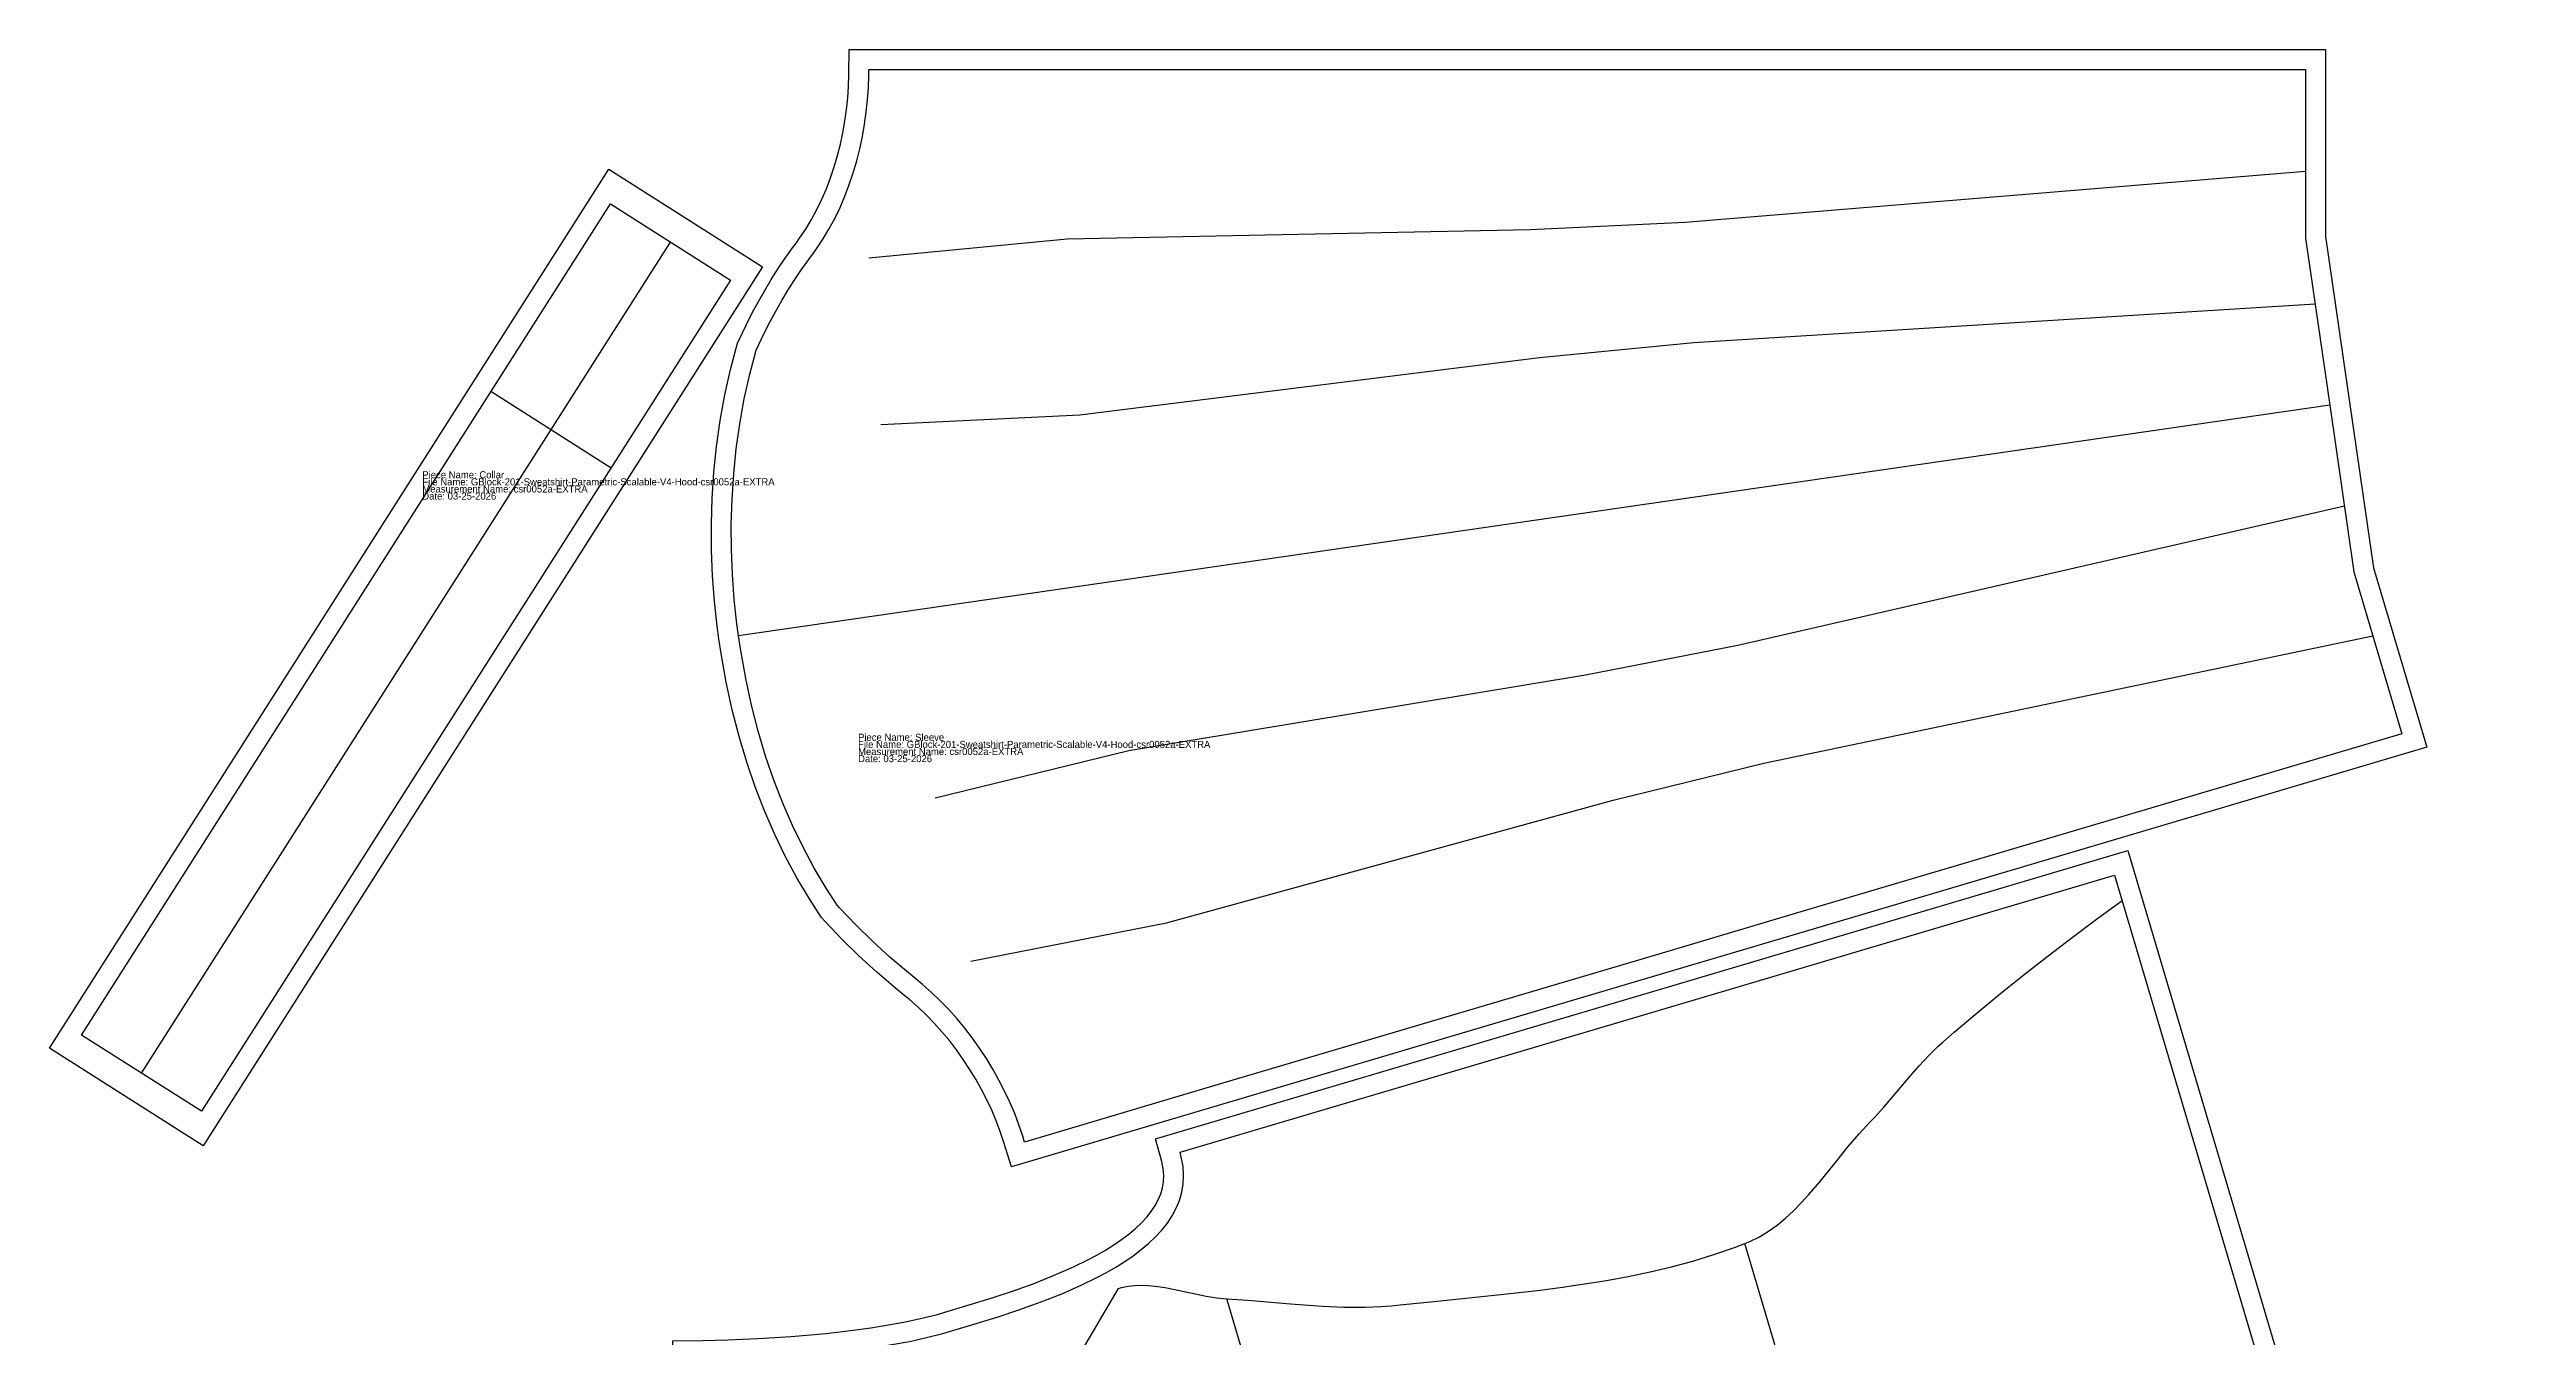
# Model space of a CAD drawing. Extents: x 3 to 874, y 1 to 1680.
# Drawn here: x 3 to 874, y 1227 to 1680 of the extents above; entities that cross this region are included whole.
import ezdxf

# ---------------------------------------------------------------- set-up
doc = ezdxf.new("R2010")
doc.units = 0
for name, color, linetype in [('1', 250, 'CONTINUOUS'), ('7', 250, 'CONTINUOUS'), ('8', 250, 'CONTINUOUS')]:
    doc.layers.add(name, color=color, linetype=linetype)

# ---------------------------------------------------------------- blocks, each defined once
blk = doc.blocks.new('SLEEVE')
at = {"layer": '1'}
blk.add_lwpolyline([(820.63, 1497.24), (839.36, 1434.1), (623.53, 1370.08), (571.25, 1354.57), (415.12, 1308.26), (341.54, 1286.43), (338.94, 1295), (337.65, 1298.79), (336.21, 1302.55), (334.63, 1306.29), (332.89, 1309.98), (331.02, 1313.63), (329.01, 1317.23), (326.87, 1320.75), (324.61, 1324.2), (322.23, 1327.55), (319.73, 1330.81), (317.13, 1333.95), (314.43, 1336.98), (311.63, 1339.87), (308.74, 1342.63), (305.76, 1345.25), (304.22, 1346.5), (300.85, 1349.24), (294.27, 1354.86), (287.92, 1360.67), (281.81, 1366.66), (275.93, 1372.86), (274.68, 1374.29), (270.51, 1380.71), (266.13, 1388.1), (262.03, 1395.71), (258.21, 1403.57), (254.67, 1411.69), (251.42, 1420.1), (248.45, 1428.81), (245.77, 1437.83), (243.38, 1447.2), (241.28, 1456.92), (239.47, 1466.99), (238.69, 1472.22), (238.07, 1476.61), (237.11, 1485.43), (236.44, 1494.39), (236.08, 1503.43), (236.04, 1512.53), (236.31, 1521.66), (236.91, 1530.8), (237.85, 1539.92), (239.13, 1549.01), (240.75, 1558.03), (242.74, 1566.96), (245.21, 1576.24), (248.35, 1582.86), (250.41, 1586.91), (252.55, 1590.9), (254.79, 1594.82), (257.11, 1598.68), (259.52, 1602.48), (262.03, 1606.2), (264.61, 1609.83), (265.93, 1611.6), (267.08, 1613.16), (269.26, 1616.4), (271.28, 1619.77), (273.16, 1623.26), (274.9, 1626.88), (276.49, 1630.59), (277.94, 1634.41), (279.24, 1638.3), (280.39, 1642.25), (281.4, 1646.26), (282.26, 1650.31), (282.98, 1654.37), (283.55, 1658.45), (283.98, 1662.52), (284.26, 1666.57), (284.4, 1670.61), (284.45, 1679.57), (361.21, 1679.57), (524.07, 1679.57), (579.94, 1679.57), (803.72, 1679.57), (803.72, 1613.72), (812.17, 1555.48), (820.63, 1497.24)], close=True, dxfattribs=at)
at = {"layer": '7'}
blk.add_line((805.25, 1554.47), (245.61, 1473.23), dxfattribs=at)
at = {"layer": '8'}
blk.add_lwpolyline([(813.77, 1495.73), (830.65, 1438.82), (621.54, 1376.79), (569.26, 1361.28), (413.13, 1314.97), (346.21, 1295.12), (345.6, 1297.14), (344.23, 1301.17), (342.71, 1305.17), (341.02, 1309.14), (339.18, 1313.07), (337.19, 1316.94), (335.06, 1320.75), (332.79, 1324.49), (330.39, 1328.15), (327.86, 1331.71), (325.21, 1335.17), (322.44, 1338.52), (319.55, 1341.74), (316.56, 1344.84), (313.47, 1347.79), (310.28, 1350.59), (308.64, 1351.93), (305.33, 1354.62), (298.91, 1360.11), (292.73, 1365.75), (286.8, 1371.57), (281.11, 1377.57), (280.28, 1378.52), (276.46, 1384.41), (272.23, 1391.54), (268.26, 1398.9), (264.57, 1406.5), (261.15, 1414.35), (258, 1422.49), (255.12, 1430.93), (252.52, 1439.7), (250.2, 1448.8), (248.15, 1458.27), (246.38, 1468.13), (245.61, 1473.23), (245.02, 1477.47), (244.08, 1486.08), (243.43, 1494.79), (243.08, 1503.58), (243.04, 1512.44), (243.3, 1521.32), (243.89, 1530.21), (244.8, 1539.08), (246.04, 1547.9), (247.62, 1556.65), (249.54, 1565.3), (251.81, 1573.82), (254.63, 1579.77), (256.61, 1583.67), (258.68, 1587.51), (260.83, 1591.29), (263.06, 1595), (265.38, 1598.64), (267.78, 1602.22), (270.27, 1605.71), (271.55, 1607.43), (272.8, 1609.13), (275.17, 1612.65), (277.37, 1616.3), (279.4, 1620.09), (281.28, 1623.98), (282.99, 1627.97), (284.53, 1632.05), (285.92, 1636.21), (287.15, 1640.42), (288.22, 1644.68), (289.14, 1648.97), (289.89, 1653.28), (290.5, 1657.6), (290.95, 1661.91), (291.25, 1666.2), (291.4, 1670.46), (291.41, 1672.57), (361.21, 1672.57), (524.07, 1672.57), (578.6, 1672.57), (796.72, 1672.57), (796.72, 1613.22), (805.25, 1554.47)], close=True, dxfattribs=at)
for points in [[(796.72, 1636.6), (578.6, 1618.72), (524.07, 1616.15), (361.21, 1612.83), (291.41, 1606.15)], [(295.64, 1547.61), (365.67, 1551.03), (527.32, 1571.14), (581.65, 1576.43), (800.08, 1590.08)], [(810.41, 1518.87), (597.12, 1469.84), (543.53, 1459.46), (382.84, 1432.77), (314.73, 1416.14)], [(327.32, 1358.8), (396.14, 1372.25), (553.21, 1415.38), (606.23, 1428.42), (820.42, 1473.31)]]:
    blk.add_lwpolyline(points, dxfattribs=at)
at = {"layer": '1'}
for s, p in [('Piece Name: Sleeve', (287.63, 1436.3)), ('File Name: GBlock-201-Sweatshirt-Parametric-Scalable-V4-Hood-csr0052a-EXTRA', (287.63, 1433.8)), ('Measurement Name: csr0052a-EXTRA', (287.63, 1431.3)), ('Date: 03-25-2026', (287.63, 1428.8))]:
    blk.add_text(s, height=2.5, dxfattribs=at).set_placement(p)
blk = doc.blocks.new('SWEATSHIRT_BACK')
at = {"layer": '1'}
blk.add_lwpolyline([(734.24, 1397.71), (874.45, 925.03), (712.88, 877.1), (532.49, 823.59), (529.99, 831.51), (528.99, 833.92), (527.85, 835.97), (526.54, 837.78), (525.07, 839.39), (523.43, 840.81), (521.59, 842.08), (519.54, 843.2), (517.29, 844.17), (514.83, 845), (512.17, 845.67), (509.32, 846.2), (506.3, 846.57), (503.12, 846.79), (499.81, 846.87), (496.38, 846.81), (492.84, 846.62), (489.24, 846.3), (483.69, 845.64), (476.14, 844.39), (468.56, 842.83), (461.05, 841.05), (453.75, 839.14), (443.3, 836.18), (437.09, 834.34), (434.51, 833.55), (429.14, 831.72), (423.63, 829.62), (418, 827.28), (412.29, 824.75), (406.58, 822.07), (398.05, 817.84), (387.06, 812), (376.86, 806.24), (367.8, 800.89), (360.23, 796.24), (351.31, 790.6), (276.63, 908.12), (283.09, 912.33), (284.34, 913.25), (285.53, 914.25), (286.68, 915.37), (287.8, 916.61), (288.89, 917.96), (289.94, 919.45), (290.94, 921.07), (291.89, 922.83), (292.79, 924.73), (293.63, 926.77), (294.41, 928.96), (295.12, 931.3), (295.76, 933.79), (296.31, 936.43), (296.78, 939.23), (297.16, 942.18), (297.44, 945.29), (297.63, 948.55), (297.71, 951.98), (297.68, 955.56), (297.54, 959.29), (297.28, 963.19), (296.9, 967.25), (296.4, 971.47), (295.76, 975.85), (295, 980.39), (294.1, 985.09), (293.05, 989.95), (291.87, 994.98), (290.54, 1000.17), (289.05, 1005.54), (288.25, 1008.28), (287.43, 1011.01), (285.75, 1016.32), (284.04, 1021.39), (282.29, 1026.25), (280.51, 1030.9), (278.7, 1035.33), (276.87, 1039.56), (275.01, 1043.57), (273.13, 1047.38), (271.24, 1050.99), (269.33, 1054.4), (267.41, 1057.61), (265.48, 1060.63), (263.54, 1063.45), (261.61, 1066.09), (259.68, 1068.54), (257.75, 1070.81), (255.83, 1072.9), (253.92, 1074.81), (252.03, 1076.55), (250.16, 1078.13), (248.32, 1079.54), (246.5, 1080.79), (244.71, 1081.89), (242.95, 1082.84), (241.23, 1083.65), (239.54, 1084.33), (237.89, 1084.88), (236.28, 1085.3), (234.7, 1085.61), (233.15, 1085.8), (231.6, 1085.89), (223.9, 1085.9), (222.42, 1225.13), (232.97, 1225.26), (241.85, 1225.49), (252.36, 1225.95), (264.05, 1226.69), (276.45, 1227.78), (285.91, 1228.89), (292.16, 1229.75), (298.32, 1230.74), (304.31, 1231.86), (310.08, 1233.1), (315.57, 1234.49), (318.17, 1235.24), (324.38, 1237.08), (334.75, 1240.3), (341.92, 1242.68), (349.18, 1245.28), (356.38, 1248.11), (363.39, 1251.18), (368.41, 1253.65), (371.6, 1255.35), (374.66, 1257.12), (377.57, 1258.94), (380.31, 1260.81), (382.85, 1262.73), (385.18, 1264.68), (387.28, 1266.68), (389.15, 1268.69), (390.76, 1270.73), (392.12, 1272.77), (393.22, 1274.83), (394.07, 1276.89), (394.67, 1278.98), (395.03, 1281.13), (395.14, 1283.36), (394.98, 1285.71), (394.51, 1288.27), (392.28, 1296.27), (572.67, 1349.78), (734.24, 1397.71)], close=True, dxfattribs=at)
at = {"layer": '7'}
blk.add_line((294.96, 1010.27), (797.63, 1159.38), dxfattribs=at)
at = {"layer": '8'}
blk.add_lwpolyline([(865.75, 929.75), (710.89, 883.81), (537.1, 832.26), (536.58, 833.92), (535.3, 836.97), (533.76, 839.74), (531.98, 842.21), (529.96, 844.41), (527.72, 846.36), (525.26, 848.05), (522.62, 849.49), (519.8, 850.72), (516.8, 851.72), (513.66, 852.52), (510.38, 853.12), (506.97, 853.54), (503.45, 853.78), (499.83, 853.87), (496.12, 853.8), (492.35, 853.6), (488.52, 853.27), (482.7, 852.57), (474.86, 851.27), (467.05, 849.67), (459.36, 847.84), (451.91, 845.89), (441.36, 842.91), (435.07, 841.04), (432.35, 840.21), (426.76, 838.3), (421.04, 836.12), (415.24, 833.72), (409.39, 831.12), (403.54, 828.37), (394.85, 824.07), (383.7, 818.14), (373.36, 812.31), (364.19, 806.89), (356.53, 802.19), (353.47, 800.25), (286.25, 906.04), (287.08, 906.57), (288.68, 907.75), (290.22, 909.06), (291.71, 910.5), (293.13, 912.06), (294.49, 913.76), (295.78, 915.59), (297, 917.56), (298.13, 919.65), (299.19, 921.89), (300.17, 924.26), (301.06, 926.77), (301.87, 929.42), (302.58, 932.2), (303.19, 935.13), (303.7, 938.2), (304.12, 941.41), (304.42, 944.77), (304.62, 948.27), (304.71, 951.92), (304.68, 955.72), (304.53, 959.66), (304.26, 963.75), (303.86, 967.99), (303.34, 972.39), (302.68, 976.93), (301.89, 981.63), (300.96, 986.48), (299.88, 991.49), (298.67, 996.66), (297.3, 1001.98), (295.78, 1007.46), (294.96, 1010.27), (294.12, 1013.07), (292.4, 1018.49), (290.65, 1023.7), (288.85, 1028.69), (287.02, 1033.47), (285.15, 1038.05), (283.25, 1042.42), (281.33, 1046.59), (279.37, 1050.56), (277.39, 1054.33), (275.39, 1057.91), (273.36, 1061.29), (271.32, 1064.49), (269.25, 1067.5), (267.18, 1070.33), (265.09, 1072.98), (262.99, 1075.44), (260.89, 1077.74), (258.78, 1079.86), (256.66, 1081.8), (254.55, 1083.59), (252.43, 1085.2), (250.32, 1086.66), (248.21, 1087.95), (246.11, 1089.09), (244.02, 1090.08), (241.94, 1090.91), (239.88, 1091.59), (237.83, 1092.13), (235.8, 1092.52), (233.79, 1092.78), (231.81, 1092.89), (230.83, 1092.89), (229.49, 1218.22), (233.11, 1218.27), (242.09, 1218.5), (252.74, 1218.96), (264.58, 1219.71), (277.16, 1220.82), (286.79, 1221.94), (293.19, 1222.83), (299.51, 1223.85), (305.69, 1224.99), (311.67, 1226.29), (317.4, 1227.73), (320.13, 1228.52), (326.42, 1230.39), (336.89, 1233.63), (344.2, 1236.06), (351.64, 1238.72), (359.07, 1241.64), (366.34, 1244.83), (371.6, 1247.42), (375, 1249.23), (378.27, 1251.11), (381.41, 1253.08), (384.4, 1255.12), (387.21, 1257.25), (389.84, 1259.46), (392.27, 1261.75), (394.47, 1264.14), (396.43, 1266.61), (398.13, 1269.17), (399.56, 1271.83), (400.69, 1274.58), (401.51, 1277.43), (402, 1280.38), (402.15, 1283.43), (401.93, 1286.58), (401.33, 1289.84), (400.87, 1291.52), (574.66, 1343.07), (729.52, 1389)], close=True, dxfattribs=at)
for points in [[(236.91, 1001.33), (379.18, 1243.6), (380.31, 1243.93), (382.61, 1244.39), (384.93, 1244.64), (387.28, 1244.72), (389.64, 1244.64), (392.02, 1244.43), (395.62, 1243.91), (402.87, 1242.44), (410.12, 1240.91), (413.72, 1240.34), (416.1, 1240.07), (417.28, 1239.99), (424.7, 1239.48), (439.69, 1238.18), (450.98, 1237.37), (458.49, 1237.06), (465.98, 1237.02), (471.55, 1237.25), (475.26, 1237.52), (477.1, 1237.71), (492.48, 1239.27), (515.86, 1241.65), (527.57, 1243.02), (535.36, 1244.04), (543.13, 1245.18), (550.87, 1246.44), (558.55, 1247.86), (566.18, 1249.45), (573.75, 1251.24), (581.23, 1253.25), (588.61, 1255.49), (595.9, 1257.99), (599.5, 1259.36), (601.25, 1260.07), (604.63, 1261.75), (607.84, 1263.71), (610.9, 1265.92), (613.83, 1268.34), (616.66, 1270.95), (619.38, 1273.72), (622.03, 1276.62), (625.89, 1281.14), (630.9, 1287.34), (635.89, 1293.53), (639.7, 1298), (642.3, 1300.86), (643.63, 1302.23), (645.26, 1303.92), (648.44, 1307.43), (653.09, 1312.87), (657.71, 1318.36), (660.84, 1321.95), (664.08, 1325.43), (667.44, 1328.74), (669.2, 1330.31), (673.17, 1333.76), (681.25, 1340.61), (689.45, 1347.38), (697.77, 1354.07), (706.17, 1360.66), (714.65, 1367.14), (723.18, 1373.5), (731.74, 1379.73), (732.18, 1380.04), (732.18, 1380.04)], [(686.06, 967.53), (599.5, 1259.36)], [(522.76, 884.4), (417.28, 1239.99)], [(236.91, 1001.33), (492.79, 860.6), (493.92, 860.94), (496.09, 861.81), (498.18, 862.86), (500.19, 864.08), (502.13, 865.43), (504.01, 866.91), (506.74, 869.3), (512.01, 874.49), (517.26, 879.73), (519.96, 882.17), (521.81, 883.69), (522.76, 884.4), (528.7, 888.87), (540.56, 898.14), (549.58, 904.97), (555.71, 909.33), (561.96, 913.44), (566.76, 916.3), (570.01, 918.08), (571.66, 918.93), (585.4, 926), (606.3, 936.76), (616.86, 942), (623.95, 945.39), (631.08, 948.68), (638.26, 951.84), (645.47, 954.84), (652.74, 957.66), (660.05, 960.29), (667.42, 962.68), (674.83, 964.83), (682.3, 966.71), (686.06, 967.53), (687.93, 967.89), (691.67, 968.31), (695.43, 968.42), (699.2, 968.24), (702.98, 967.81), (706.77, 967.16), (710.57, 966.33), (714.36, 965.34), (720.06, 963.66), (727.65, 961.19), (735.2, 958.72), (740.84, 957.05), (744.57, 956.08), (746.43, 955.65), (748.72, 955.13), (753.3, 953.92), (760.16, 951.89), (767.03, 949.81), (771.62, 948.51), (776.23, 947.35), (780.85, 946.41), (783.18, 946.06), (788.39, 945.33), (798.9, 944), (809.47, 942.79), (820.08, 941.72), (830.72, 940.78), (841.36, 939.97), (851.98, 939.29), (862.56, 938.74), (863.09, 938.71), (863.09, 938.71)]]:
    blk.add_lwpolyline(points, dxfattribs=at)
at = {"layer": '1'}
for s, p in [('Piece Name: Sweatshirt Back', (431.83, 1110.52)), ('File Name: GBlock-201-Sweatshirt-Parametric-Scalable-V4-Hood-csr0052a-EXTRA', (431.83, 1108.02)), ('Measurement Name: csr0052a-EXTRA', (431.83, 1105.52)), ('Date: 03-25-2026', (431.83, 1103.02))]:
    blk.add_text(s, height=2.5, dxfattribs=at).set_placement(p)
blk = doc.blocks.new('COLLAR')
at = {"layer": '1'}
blk.add_lwpolyline([(253.98, 1603.08), (57.25, 1293.75), (3.24, 1328.1), (199.98, 1637.42), (253.98, 1603.08)], close=True, dxfattribs=at)
at = {"layer": '7'}
blk.add_line((158.47, 1559.36), (200.83, 1532.42), dxfattribs=at)
at = {"layer": '8'}
blk.add_lwpolyline([(56.71, 1305.95), (14.52, 1332.78), (200.52, 1625.23), (242.71, 1598.4)], close=True, dxfattribs=at)
blk.add_lwpolyline([(35.61, 1319.36), (221.61, 1611.81)], dxfattribs=at)
at = {"layer": '1'}
for s, p in [('Piece Name: Collar', (134.35, 1528.69)), ('File Name: GBlock-201-Sweatshirt-Parametric-Scalable-V4-Hood-csr0052a-EXTRA', (134.35, 1526.19)), ('Measurement Name: csr0052a-EXTRA', (134.35, 1523.69)), ('Date: 03-25-2026', (134.35, 1521.19))]:
    blk.add_text(s, height=2.5, dxfattribs=at).set_placement(p)

msp = doc.modelspace()

# ---------------------------------------------------------------- block references
at = {"layer": '1'}
for name in ['SLEEVE', 'COLLAR', 'SWEATSHIRT_BACK']:
    msp.add_blockref(name, (0, 0), dxfattribs=at)

doc.saveas('drawing.dxf')
